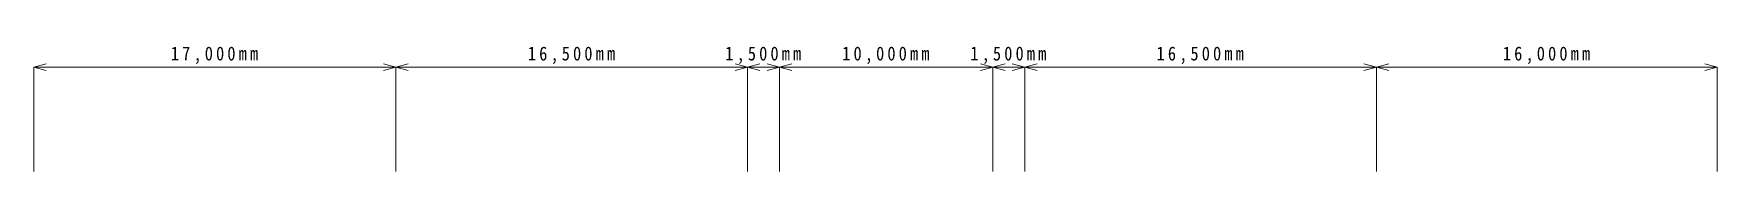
# Model space of a CAD drawing. Units: millimetres at full size, sheet at 1:300. Extents: x -1911260 to 408766, y -45196 to 976532.
# Drawn here: x 64330 to 143330, y 739902 to 745776 of the extents above; entities that cross this region are included whole.
import ezdxf

# ---------------------------------------------------------------- set-up
doc = ezdxf.new("R2010")
doc.units = ezdxf.units.MM
doc.header["$LTSCALE"] = 300
doc.layers.add('0-2_本体補助', color=7, linetype='Continuous')
doc.layers.add('0-3_ハッチ補助', color=4, linetype='Continuous', lineweight=5)
doc.styles.add('ＭＳ ゴシック', font='')
doc.styles.get('ＭＳ ゴシック').set_extended_font_data('MS Gothic')

msp = doc.modelspace()

# ---------------------------------------------------------------- linework, layer by layer
at = {"layer": '0-3_ハッチ補助'}
for p, q in [((64329.6, 744804.2), (64909.1, 744959.5)), ((64329.6, 744804.2), (81329.6, 744804.2)), ((64329.6, 744804.2), (64909.1, 744648.9)), ((64329.6, 744804.2), (64329.6, 739901.9)), ((81329.6, 744804.2), (80750, 744959.5)), ((81329.6, 744804.2), (80750, 744648.9)), ((81329.6, 744804.2), (81909.1, 744959.5)), ((81329.6, 744804.2), (81329.6, 739901.9)), ((81329.6, 744804.2), (97829.6, 744804.2)), ((81329.6, 744804.2), (81909.1, 744648.9)), ((97829.6, 744804.2), (97250, 744959.5)), ((97829.6, 744804.2), (97250, 744648.9)), ((97829.6, 744804.2), (98409.1, 744959.5)), ((97829.6, 744804.2), (97829.6, 739901.9)), ((97829.6, 744804.2), (99329.6, 744804.2)), ((97829.6, 744804.2), (98409.1, 744648.9)), ((99329.6, 744804.2), (98750, 744959.5)), ((99329.6, 744804.2), (98750, 744648.9)), ((99329.6, 744804.2), (99909.1, 744959.5)), ((99329.6, 744804.2), (99329.6, 739901.9)), ((99329.6, 744804.2), (109329.6, 744804.2)), ((99329.6, 744804.2), (99909.1, 744648.9)), ((109329.6, 744804.2), (108750, 744959.5)), ((109329.6, 744804.2), (108750, 744648.9)), ((109329.6, 744804.2), (109909.1, 744959.5)), ((109329.6, 744804.2), (109329.6, 739901.9)), ((109329.6, 744804.2), (110829.6, 744804.2)), ((109329.6, 744804.2), (109909.1, 744648.9)), ((110829.6, 744804.2), (110250, 744959.5)), ((110829.6, 744804.2), (110250, 744648.9)), ((110829.6, 744804.2), (111409.1, 744959.5)), ((110829.6, 744804.2), (110829.6, 739901.9)), ((110829.6, 744804.2), (127329.6, 744804.2)), ((110829.6, 744804.2), (111409.1, 744648.9)), ((127329.6, 744804.2), (126750, 744959.5)), ((127329.6, 744804.2), (126750, 744648.9)), ((127329.6, 744804.2), (127909.1, 744959.5)), ((127329.6, 744804.2), (127329.6, 739901.9)), ((127329.6, 744804.2), (143329.6, 744804.2)), ((127329.6, 744804.2), (127909.1, 744648.9)), ((143329.6, 744804.2), (142750, 744959.5)), ((143329.6, 744804.2), (142750, 744648.9)), ((143329.6, 744804.2), (143329.6, 739901.9))]:
    msp.add_line(p, q, dxfattribs=at)

# ---------------------------------------------------------------- texts
at = {"layer": '0-2_本体補助', "char_height": 659.8, "attachment_point": 7, "style": 'ＭＳ ゴシック'}
for s, insert in [('\\T1.39;\\W0.85;17,000mm', (70767.1, 744954.2)), ('\\T1.39;\\W0.85;16,500mm', (87517.1, 744954.2)), ('\\T1.39;\\W0.85;1,500mm', (96779.6, 744954.2)), ('\\T1.39;\\W0.85;10,000mm', (102267.1, 744954.2)), ('\\T1.39;\\W0.85;1,500mm', (108279.6, 744954.2)), ('\\T1.39;\\W0.85;16,500mm', (117017.1, 744954.2)), ('\\T1.39;\\W0.85;16,000mm', (133267.1, 744954.2))]:
    msp.add_mtext(s, dxfattribs=dict(at, insert=insert))

doc.saveas('drawing.dxf')
